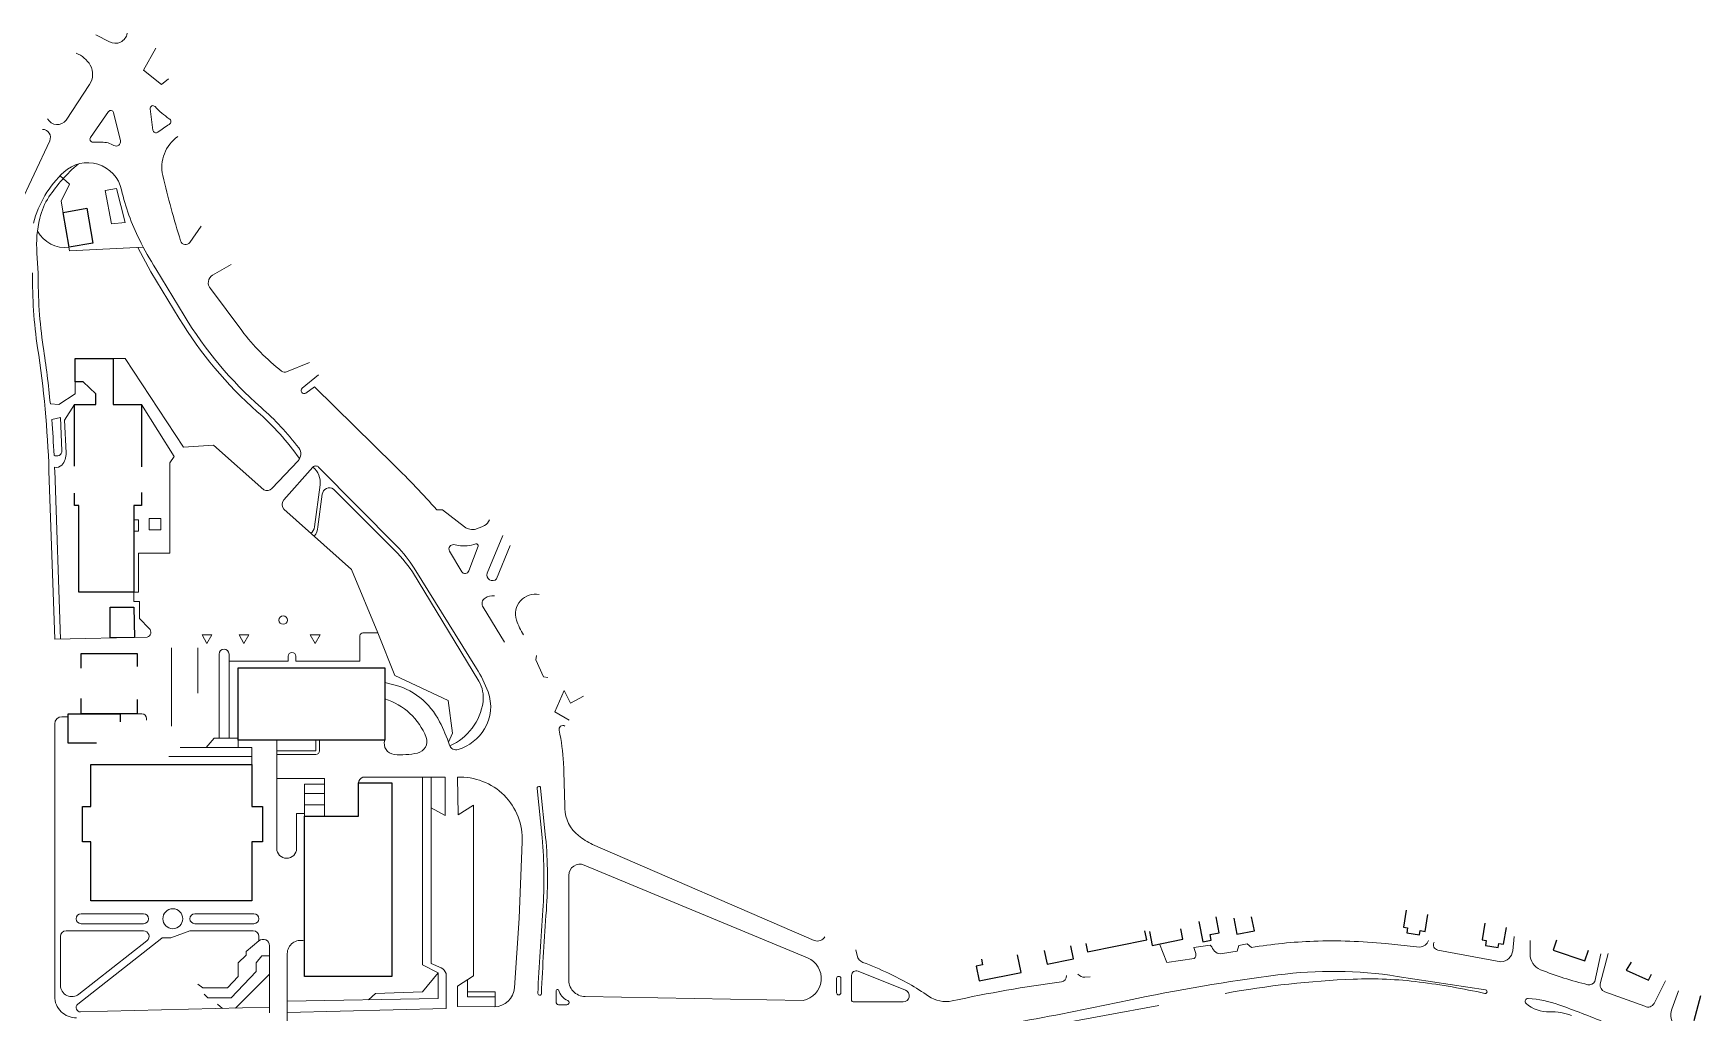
# Model space of a CAD drawing. Header units: feet. Extents: x 2817291 to 2825191, y 230718 to 237492.
# Drawn here: x 2819570 to 2821925, y 236108 to 237492 of the extents above; entities that cross this region are included whole.
import ezdxf

# ---------------------------------------------------------------- set-up
doc = ezdxf.new("R2010")
doc.units = ezdxf.units.FT
doc.layers.add('63', color=7, linetype='Continuous', lineweight=13)

msp = doc.modelspace()

# ---------------------------------------------------------------- linework, layer by layer
at = {"layer": '63'}
for p, q in [((2819658.091, 237489.85), (2819677.186, 237479.8)), ((2819742.512, 237470.755), (2819725.427, 237439.599)), ((2819725.427, 237439.599), (2819750.552, 237419.499)), ((2819615.88, 237369.248), (2819649.046, 237419.499)), ((2819750.552, 237419.499), (2819760.602, 237427.539)), ((2819675.825, 237381.238), (2819650.365, 237344.575)), ((2819692.535, 237339.978), (2819682.851, 237379.926)), ((2819734.472, 237385.328), (2819738.492, 237355.178)), ((2819548.544, 237245.631), (2819592.765, 237340.102)), ((2819653.755, 237338.092), (2819666.131, 237338.092)), ((2819620.905, 237278.796), (2819607.36, 237290.495)), ((2819608.845, 237254.676), (2819620.905, 237278.796)), ((2819671.156, 237269.751), (2819687.236, 237272.766)), ((2819687.236, 237272.766), (2819699.296, 237224.526)), ((2819620.905, 237184.325), (2819608.845, 237254.676)), ((2819680.201, 237222.516), (2819671.156, 237269.751)), ((2819699.296, 237224.526), (2819680.201, 237222.516)), ((2819806.833, 237219.5), (2819790.753, 237196.385)), ((2819576.683, 237153.028), (2819574.674, 237181.31)), ((2819724.919, 237189.674), (2819620.905, 237184.325)), ((2819717.338, 237189.285), (2819735.636, 237155.032)), ((2819735.636, 237155.032), (2819775.837, 237088.701)), ((2819742.512, 237159.199), (2819782.713, 237092.868)), ((2819849.044, 237165.23), (2819822.913, 237150.154)), ((2819819.898, 237131.059), (2819864.119, 237071.763)), ((2819699.296, 237032.567), (2819682.211, 237032.567)), ((2819781.708, 236906.94), (2819699.296, 237032.567)), ((2819927.435, 237013.472), (2819959.596, 237026.537)), ((2819628.945, 236982.317), (2819628.945, 236999.402)), ((2819972.661, 237009.452), (2819949.546, 236990.357)), ((2819954.571, 236983.321), (2819966.631, 236992.367)), ((2819966.631, 236992.367), (2820079.193, 236881.815)), ((2819593.657, 236968.138), (2819605.83, 236967.241)), ((2819605.83, 236967.241), (2819628.945, 236982.317)), ((2819627.94, 236967.241), (2819613.87, 236945.131)), ((2819722.412, 236967.241), (2819768.643, 236893.875)), ((2819595.632, 236946.041), (2819607.84, 236949.151)), ((2819607.84, 236949.151), (2819609.85, 236901.915)), ((2819613.87, 236945.131), (2819615.88, 236898.9)), ((2819823.918, 236909.955), (2819781.708, 236906.94)), ((2819895.275, 236846.639), (2819823.918, 236909.955)), ((2819599.8, 236635.586), (2819591.76, 236873.775)), ((2819607.838, 236635.771), (2819599.795, 236874.046)), ((2819768.643, 236893.875), (2819762.612, 236884.83)), ((2819762.612, 236884.83), (2819762.612, 236757.193)), ((2819943.515, 236887.845), (2819906.33, 236848.649)), ((2819964.621, 236878.8), (2819923.415, 236832.569)), ((2820083.213, 236767.243), (2819972.661, 236878.8)), ((2819966.631, 236794.378), (2819974.671, 236853.674)), ((2819971.656, 236794.378), (2819977.686, 236840.609)), ((2819993.766, 236847.644), (2820076.178, 236765.233)), ((2819718.392, 236804.429), (2819711.357, 236804.429)), ((2819718.392, 236788.348), (2819718.392, 236804.429)), ((2819733.467, 236806.439), (2819733.467, 236790.358)), ((2819749.547, 236806.439), (2819733.467, 236806.439)), ((2819749.547, 236790.358), (2819749.547, 236806.439)), ((2819923.415, 236819.504), (2820018.892, 236734.077)), ((2820139.494, 236818.499), (2820147.534, 236818.499)), ((2820147.534, 236818.499), (2820178.689, 236794.378)), ((2819711.357, 236788.348), (2819718.392, 236788.348)), ((2819733.467, 236790.358), (2819749.547, 236790.358)), ((2820232.96, 236782.318), (2820210.85, 236729.052)), ((2819718.392, 236757.193), (2819718.392, 236701.917)), ((2819762.612, 236757.193), (2819718.392, 236757.193)), ((2820174.669, 236731.062), (2820157.584, 236760.208)), ((2820163.614, 236769.253), (2820169.644, 236768.248)), ((2820197.785, 236767.243), (2820184.719, 236732.067)), ((2820223.915, 236721.012), (2820243.01, 236768.248)), ((2820018.892, 236734.077), (2820056.077, 236644.631)), ((2820105.323, 236731.062), (2820198.79, 236576.29)), ((2820195.775, 236594.38), (2820107.333, 236736.087)), ((2819711.357, 236701.917), (2819711.357, 236688.852)), ((2819718.392, 236701.917), (2819711.357, 236701.917)), ((2819711.357, 236688.852), (2819719.397, 236688.852)), ((2819719.397, 236688.852), (2819719.397, 236664.731)), ((2819719.397, 236664.731), (2819733.467, 236650.661)), ((2820234.97, 236631.566), (2820204.82, 236680.812)), ((2819730.452, 236638.601), (2819599.8, 236635.586)), ((2819821.836, 236641.616), (2819807.91, 236641.616)), ((2819807.91, 236641.616), (2819814.873, 236629.556)), ((2819814.873, 236629.556), (2819821.836, 236641.616)), ((2819874.097, 236641.616), (2819860.171, 236641.616)), ((2819860.171, 236641.616), (2819867.134, 236629.556)), ((2819867.134, 236629.556), (2819874.097, 236641.616)), ((2819974.599, 236641.616), (2819960.673, 236641.616)), ((2819960.673, 236641.616), (2819967.636, 236629.556)), ((2819967.636, 236629.556), (2819974.599, 236641.616)), ((2820030.952, 236640.611), (2820030.952, 236604.43)), ((2820056.077, 236644.631), (2820034.972, 236644.631)), ((2820056.077, 236644.631), (2820080.198, 236584.33)), ((2819764.622, 236512.974), (2819764.622, 236623.526)), ((2819801.808, 236559.204), (2819801.808, 236623.526)), ((2819831.959, 236614.48), (2819831.959, 236495.888)), ((2819846.029, 236604.43), (2819846.029, 236614.48)), ((2819846.029, 236604.43), (2819846.029, 236495.888)), ((2819929.445, 236604.43), (2819846.029, 236604.43)), ((2819929.445, 236611.465), (2819929.445, 236604.43)), ((2819940.5, 236604.43), (2819940.5, 236611.465)), ((2820030.952, 236604.43), (2819940.5, 236604.43)), ((2820280.196, 236612.47), (2820279.191, 236606.44)), ((2820279.191, 236606.44), (2820290.246, 236582.32)), ((2820066.127, 236574.28), (2820075.173, 236572.27)), ((2820080.198, 236584.33), (2820155.574, 236549.154)), ((2820290.246, 236582.32), (2820296.276, 236581.315)), ((2820155.574, 236549.154), (2820161.604, 236502.924)), ((2820319.392, 236563.225), (2820306.326, 236533.074)), ((2820328.437, 236545.134), (2820319.392, 236563.225)), ((2820346.527, 236555.184), (2820328.437, 236545.134)), ((2819618.895, 236526.039), (2819609.85, 236526.039)), ((2819722.965, 236530.059), (2819716.382, 236530.059)), ((2819729.447, 236521.116), (2819729.447, 236523.577)), ((2820306.326, 236533.074), (2820326.427, 236521.014)), ((2819599.8, 236515.989), (2819599.8, 236130.875)), ((2819824.923, 236495.888), (2819813.868, 236482.823)), ((2819831.959, 236495.888), (2819824.923, 236495.888)), ((2819831.959, 236495.888), (2819859.094, 236495.888)), ((2820161.604, 236502.924), (2820156.073, 236490.042)), ((2819813.868, 236482.823), (2819776.865, 236482.823)), ((2819859.094, 236482.823), (2819813.868, 236482.823)), ((2819859.094, 236482.823), (2819859.094, 236492.873)), ((2819878.189, 236482.823), (2819859.094, 236482.823)), ((2819878.189, 236458.703), (2819878.189, 236482.823)), ((2819913.365, 236492.873), (2819913.365, 236340.111)), ((2819913.365, 236477.798), (2819968.641, 236477.798)), ((2819913.365, 236472.773), (2819968.641, 236472.773)), ((2819968.641, 236477.798), (2819968.641, 236492.873)), ((2819973.666, 236477.798), (2819973.666, 236492.873)), ((2819760.905, 236469.758), (2819878.189, 236469.758)), ((2819913.365, 236438.602), (2819980.701, 236438.602)), ((2819952.561, 236430.562), (2819980.701, 236430.562)), ((2819952.561, 236389.357), (2819952.561, 236430.562)), ((2819980.701, 236438.602), (2819980.701, 236385.337)), ((2820034.972, 236440.613), (2820151.554, 236440.613)), ((2820119.393, 236440.613), (2820119.393, 236175.288)), ((2820131.454, 236397.397), (2820131.454, 236440.613)), ((2820151.554, 236440.613), (2820151.554, 236386.342)), ((2820169.644, 236387.347), (2820168.639, 236440.613)), ((2820288.236, 236355.186), (2820281.201, 236424.532)), ((2820286.205, 236424.994), (2820293.24, 236355.648)), ((2819952.561, 236417.497), (2819980.701, 236417.497)), ((2819952.561, 236401.417), (2819980.701, 236401.417)), ((2820191.306, 236401.154), (2820169.644, 236387.347)), ((2820191.306, 236160.061), (2820191.306, 236401.154)), ((2819941.505, 236389.357), (2819952.561, 236389.357)), ((2819941.505, 236340.111), (2819941.505, 236389.357)), ((2819952.561, 236389.357), (2819952.561, 236385.337)), ((2820131.454, 236397.397), (2820131.454, 236177.298)), ((2820151.554, 236386.342), (2820131.454, 236397.397)), ((2820260.096, 236349.156), (2820256.076, 236241.619)), ((2820359.522, 236345.533), (2820672.776, 236210.038)), ((2820663.051, 236185.323), (2820347.843, 236316.491)), ((2820325.887, 236301.846), (2820325.887, 236155.956)), ((2819636.985, 236247.649), (2819725.427, 236247.649)), ((2819797.788, 236247.649), (2819881.204, 236247.649)), ((2820256.076, 236241.619), (2820249.041, 236143.128)), ((2819607.84, 236215.489), (2819607.84, 236146.765)), ((2819725.25, 236223.529), (2819615.88, 236223.529)), ((2819751.251, 236213.238), (2819632.469, 236119.91)), ((2819725.427, 236233.579), (2819636.985, 236233.579)), ((2819763.952, 236213.479), (2819751.946, 236213.479)), ((2819790.61, 236223.475), (2819763.952, 236213.479)), ((2819880.372, 236223.529), (2819790.905, 236223.529)), ((2819881.204, 236233.579), (2819797.788, 236233.579)), ((2819888.24, 236209.459), (2819888.24, 236215.661)), ((2821661.45, 236215.37), (2821659.189, 236195.372)), ((2819634.123, 236133.99), (2819730.129, 236209.423)), ((2819859.094, 236178.303), (2819870.149, 236189.358)), ((2819870.149, 236194.383), (2819888.24, 236209.459)), ((2819870.149, 236189.358), (2819870.149, 236194.383)), ((2819903.249, 236107.558), (2819903.249, 236202.424)), ((2819928.359, 236108.187), (2819928.359, 236191.368)), ((2820731.537, 236196.663), (2820733.158, 236188.522)), ((2821170.664, 236178.729), (2821160.437, 236205.005)), ((2821231.733, 236203.342), (2821208.776, 236199.977)), ((2821208.776, 236199.977), (2821211.442, 236191.392)), ((2821234.383, 236200.87), (2821231.733, 236203.342)), ((2821270.087, 236195.015), (2821249.113, 236191.326)), ((2821272.38, 236202.787), (2821270.087, 236195.015)), ((2821283.94, 236204.965), (2821272.38, 236202.787)), ((2821290.232, 236199.86), (2821283.94, 236204.965)), ((2821527.657, 236200.646), (2821479.564, 236205.476)), ((2821642.377, 236179.797), (2821553.443, 236196.417)), ((2821683.936, 236209.646), (2821683.821, 236190.314)), ((2821775.29, 236151.891), (2821783.779, 236191.236)), ((2821782.899, 236148.606), (2821794.022, 236191.594)), ((2819849.044, 236129.057), (2819884.219, 236166.243)), ((2819859.094, 236159.208), (2819859.094, 236178.303)), ((2819884.219, 236178.303), (2819892.26, 236188.353)), ((2819884.219, 236166.243), (2819884.219, 236178.303)), ((2819892.26, 236188.353), (2819903.249, 236188.353)), ((2820119.393, 236175.288), (2820141.504, 236164.233)), ((2820131.454, 236177.298), (2820145.524, 236171.268)), ((2820801.46, 236139.612), (2820734.545, 236166.635)), ((2821209.312, 236184.613), (2821170.664, 236178.729)), ((2819801.808, 236148.153), (2819808.843, 236143.128)), ((2819808.843, 236143.128), (2819844.019, 236143.128)), ((2819844.019, 236143.128), (2819859.094, 236159.208)), ((2819855.064, 236114.394), (2819903.249, 236162.223)), ((2820119.393, 236137.097), (2820141.504, 236164.233)), ((2820141.504, 236164.233), (2820141.504, 236128.052)), ((2820152.559, 236163.228), (2820152.559, 236113.8)), ((2820168.961, 236145.231), (2820191.306, 236160.061)), ((2820168.961, 236116.371), (2820168.961, 236145.231)), ((2820183.093, 236154.61), (2820183.093, 236137.097)), ((2820704.313, 236136.092), (2820704.313, 236156.193)), ((2820710.343, 236156.193), (2820710.343, 236136.092)), ((2820725.418, 236160.478), (2820725.418, 236125.037)), ((2821062.217, 236158.282), (2821054.922, 236157.992)), ((2821620.888, 236140.113), (2821496.266, 236159.208)), ((2821875.249, 236152.813), (2821858.81, 236120.882)), ((2819810.853, 236134.082), (2819815.878, 236129.057)), ((2819815.878, 236129.057), (2819849.044, 236129.057)), ((2819829.948, 236120.012), (2819836.985, 236113.942)), ((2820141.504, 236128.052), (2819928.359, 236124.032)), ((2820043.009, 236126.195), (2820053.062, 236135.087)), ((2820053.062, 236135.087), (2820119.393, 236137.097)), ((2820183.093, 236137.097), (2820183.093, 236130.062)), ((2820183.093, 236137.097), (2820221.905, 236137.097)), ((2820183.093, 236130.062), (2820221.905, 236130.062)), ((2820221.905, 236137.097), (2820221.905, 236116.045)), ((2820308.336, 236123.027), (2820308.336, 236139.107)), ((2820323.412, 236119.007), (2820311.352, 236119.007)), ((2820348.986, 236130.66), (2820656.972, 236125.135)), ((2820727.428, 236123.027), (2820798.238, 236123.027)), ((2821845.933, 236116.883), (2821789.207, 236137.387)), ((2821893.295, 236138.651), (2821883.945, 236112.686)), ((2819636.425, 236108.92), (2819903.048, 236115.596)), ((2820152.559, 236113.8), (2819928.359, 236108.187)), ((2819928.44, 235998.405), (2819928.359, 236108.187)), ((2820220.9, 236115.992), (2820168.961, 236116.371)), ((2821005.818, 236089.862), (2821159.586, 236118.002))]:
    msp.add_line(p, q, dxfattribs=at)
at = {"layer": '63', "lineweight": 25}
for p, q in [((2819611.551, 237238.887), (2819645.231, 237244.661)), ((2819620.011, 237189.541), (2819611.551, 237238.887)), ((2819645.231, 237244.661), (2819653.69, 237195.315)), ((2819653.69, 237195.315), (2819620.011, 237189.541)), ((2819628.945, 237032.567), (2819682.211, 237032.567)), ((2819628.945, 236999.402), (2819628.945, 237032.567)), ((2819682.211, 237032.567), (2819682.211, 236967.241)), ((2819640, 236999.402), (2819628.945, 236999.402)), ((2819658.091, 236982.317), (2819640, 236999.402)), ((2819627.94, 236967.241), (2819658.091, 236967.241)), ((2819627.94, 236880.1), (2819627.94, 236967.241)), ((2819658.091, 236967.241), (2819658.091, 236982.317)), ((2819682.211, 236967.241), (2819722.412, 236967.241)), ((2819722.412, 236967.241), (2819722.412, 236879.28)), ((2819627.94, 236824.529), (2819627.94, 236841.981)), ((2819722.412, 236842.801), (2819722.412, 236824.529)), ((2819633.97, 236824.529), (2819627.94, 236824.529)), ((2819633.97, 236701.917), (2819633.97, 236824.529)), ((2819711.357, 236824.529), (2819711.357, 236701.917)), ((2819722.412, 236824.529), (2819711.357, 236824.529)), ((2819711.357, 236701.917), (2819633.97, 236701.917)), ((2819678.242, 236680.812), (2819711.357, 236680.812)), ((2819678.242, 236637.396), (2819678.242, 236680.812)), ((2819711.357, 236680.812), (2819712.34, 236638.183)), ((2819712.34, 236638.183), (2819678.242, 236637.396)), ((2819636.985, 236615.485), (2819716.382, 236615.485)), ((2819636.985, 236594.924), (2819636.985, 236615.485)), ((2819716.382, 236615.485), (2819716.382, 236597.054)), ((2819859.094, 236595.385), (2820066.127, 236595.385)), ((2819859.094, 236492.873), (2819859.094, 236595.385)), ((2820066.127, 236595.385), (2820066.127, 236492.873)), ((2819636.985, 236530.059), (2819636.985, 236551.679)), ((2819716.382, 236550.212), (2819716.382, 236530.059)), ((2819618.895, 236530.059), (2819692.261, 236530.059)), ((2819618.895, 236488.853), (2819618.895, 236530.059)), ((2819716.382, 236530.059), (2819636.985, 236530.059)), ((2819692.261, 236530.059), (2819692.261, 236518.921)), ((2819658.878, 236488.853), (2819618.895, 236488.853)), ((2820066.127, 236492.873), (2819859.094, 236492.873)), ((2819651.056, 236458.703), (2819878.189, 236458.703)), ((2819651.056, 236399.407), (2819651.056, 236458.703)), ((2819878.189, 236458.703), (2819878.189, 236399.407)), ((2820028.942, 236432.572), (2820076.178, 236432.572)), ((2820028.942, 236385.337), (2820028.942, 236432.572)), ((2820076.178, 236432.572), (2820076.178, 236159.208)), ((2819638.995, 236399.407), (2819651.056, 236399.407)), ((2819638.995, 236349.156), (2819638.995, 236399.407)), ((2819878.189, 236399.407), (2819893.265, 236399.407)), ((2819893.265, 236399.407), (2819893.265, 236349.156)), ((2819952.561, 236159.208), (2819952.561, 236385.337)), ((2819952.561, 236385.337), (2820028.942, 236385.337)), ((2819651.056, 236349.156), (2819638.995, 236349.156)), ((2819651.056, 236265.74), (2819651.056, 236349.156)), ((2819878.189, 236349.156), (2819878.189, 236265.74)), ((2819893.265, 236349.156), (2819878.189, 236349.156)), ((2819878.189, 236265.74), (2819651.056, 236265.74)), ((2821215.912, 236236.625), (2821221.64, 236208.048)), ((2821244.695, 236220.87), (2821240.152, 236243.534)), ((2821265.185, 236241.377), (2821269.728, 236218.712)), ((2821294.363, 236223.65), (2821290.413, 236243.359)), ((2821508.685, 236252.642), (2821504.782, 236228.839)), ((2821535.365, 236222.806), (2821539.268, 236246.608)), ((2821142.208, 236210.576), (2821139.64, 236223.387)), ((2821146.262, 236222.449), (2821150.171, 236202.948)), ((2821193.256, 236211.584), (2821190.293, 236226.365)), ((2821231.885, 236218.302), (2821244.695, 236220.87)), ((2821233.465, 236210.418), (2821231.885, 236218.302)), ((2821269.728, 236218.712), (2821294.363, 236223.65)), ((2821504.782, 236228.839), (2821510.733, 236227.863)), ((2821510.733, 236227.863), (2821509.595, 236220.921)), ((2821509.595, 236220.921), (2821527.446, 236217.994)), ((2821527.446, 236217.994), (2821528.422, 236223.944)), ((2821528.422, 236223.944), (2821535.365, 236222.806)), ((2821619.764, 236234.427), (2821615.861, 236210.624)), ((2821646.443, 236204.591), (2821650.346, 236228.394)), ((2820964.837, 236164.773), (2820959.899, 236189.409)), ((2820997.542, 236195.929), (2821001.493, 236176.221)), ((2821038.939, 236183.727), (2821035.186, 236202.45)), ((2821056.077, 236205.612), (2821058.447, 236193.787)), ((2821058.447, 236193.787), (2821142.208, 236210.576)), ((2821150.171, 236202.948), (2821193.256, 236211.584)), ((2821221.64, 236208.048), (2821233.465, 236210.418)), ((2821615.861, 236210.624), (2821621.811, 236209.649)), ((2821621.811, 236209.649), (2821620.673, 236202.706)), ((2821620.673, 236202.706), (2821638.525, 236199.779)), ((2821638.525, 236199.779), (2821639.501, 236205.729)), ((2821639.501, 236205.729), (2821646.443, 236204.591)), ((2821721.169, 236210.468), (2821716.355, 236196.182)), ((2821716.355, 236196.182), (2821761.117, 236181.096)), ((2821761.117, 236181.096), (2821766.252, 236196.334)), ((2820910.433, 236175.394), (2820901.564, 236173.616)), ((2820901.564, 236173.616), (2820905.712, 236152.922)), ((2820908.853, 236183.277), (2820910.433, 236175.394)), ((2821001.493, 236176.221), (2821038.939, 236183.727)), ((2821826.604, 236179.122), (2821819.694, 236168.034)), ((2821819.694, 236168.034), (2821850.958, 236153.741)), ((2820076.178, 236159.208), (2819952.561, 236159.208)), ((2820905.712, 236152.922), (2820964.837, 236164.773)), ((2821850.958, 236153.741), (2821855.397, 236162.179)), ((2821924.707, 236131.463), (2821914.885, 236096.41))]:
    msp.add_line(p, q, dxfattribs=at)
at = {"layer": '63'}
for centre, radius in [((2819922.41, 236662.721), 6.03), ((2819766.632, 236240.614), 14.07)]:
    msp.add_circle(centre, radius, dxfattribs=at)
for centre, radius, start, end in [((2819685.27, 237495.16), 17.358, 242.24146, 349.04056), ((2819617.095, 237428.229), 37.747, 29.18262, 70.08831), ((2819627.236, 237433.893), 26.131, 326.57519, 29.18262), ((2819603.413, 237378.036), 15.253, 206.38544, 324.81715), ((2819679.043, 237379.003), 3.918, 13.62699, 145.22217), ((2819738.511, 237385.619), 4.05, 42.2798, 184.11739), ((2819817.733, 237457.654), 103.026, 222.2798, 236.99113), ((2819758.996, 237367.238), 4.794, 303.00887, 56.99113), ((2819582.536, 237344.89), 11.294, 334.91641, 89.09436), ((2819653.755, 237342.22), 4.128, 145.22217, 270), ((2819742.908, 237355.766), 4.455, 187.59464, 306.00818), ((2819964.706, 237050.579), 372.817, 123.00887, 126.00818), ((2819804.136, 237302.832), 52.945, 125.13182, 193.07266), ((2819666.131, 237303.922), 34.171, 59.368, 90), ((2819686.635, 237338.548), 6.071, 239.368, 13.62699), ((2819715.455, 237185.527), 150.674, 132.91181, 165.39502), ((2819776.257, 237138.771), 221.15, 130.4083, 146.53911), ((2819646.334, 237259.88), 49.156, 12.78335, 132.91181), ((2821008.276, 237582.439), 1289.122, 193.07266, 197.33217), ((2819670.443, 237208.704), 94.315, 146.53911, 166.6035), ((2819998.77, 237339.844), 312.238, 192.78335, 206.5243), ((2819737.041, 237192.842), 162.776, 166.6035, 184.06278), ((2819614.301, 237233.179), 44.01, 208.03713, 277.45497), ((2820157.233, 237418.934), 489.342, 206.5243, 212.05842), ((2819784.712, 237200.587), 7.359, 197.33217, 325.17551), ((2820197.803, 237142.115), 629.256, 178.99345, 188.6347), ((2820197.803, 237142.115), 621.216, 178.99345, 188.6347), ((2819829.125, 237139.388), 12.43, 119.98164, 222.07311), ((2820259.72, 237381.964), 565.815, 211.21841, 228.65437), ((2820259.72, 237381.964), 557.775, 211.21841, 228.65437), ((2820101.936, 237249.118), 296.668, 216.71421, 232.27174), ((2818098.875, 236823.382), 1493.735, 1.9333, 8.6347), ((2818098.875, 236823.382), 1501.775, 5.53133, 8.6347), ((2819924.802, 237020.167), 7.194, 232.27174, 291.46806), ((2819952.305, 236987.016), 4.333, 129.55967, 301.51569), ((2818098.875, 236823.382), 1501.775, 2.76371, 4.68493), ((2819632.781, 236669.48), 383.23, 35.27264, 48.65436), ((2819632.781, 236669.48), 391.27, 37.18051, 48.65436), ((2819602.832, 236901.616), 7.024, 235.99539, 2.43665), ((2819591.646, 236897.846), 24.257, 318.63038, 2.48955), ((2819933.375, 236897.481), 13.989, 316.45984, 37.18051), ((2819602.289, 236888.473), 10.075, 254.68682, 318.63038), ((2818098.875, 236823.382), 1501.775, 1.9333, 2.11313), ((2819947.462, 236857.364), 27.458, 352.27818, 51.32465), ((2819968.641, 236874.816), 5.66, 44.74074, 135.25926), ((2819161.685, 235947.625), 1309.401, 41.68948, 45.51616), ((2819899.429, 236855.196), 9.512, 244.10226, 316.50744), ((2819987.845, 236839.284), 10.245, 54.69016, 172.56859), ((2819930.744, 236826.036), 9.818, 138.28924, 221.71076), ((2820199.351, 236810.03), 15.557, 298.73224, 338.89592), ((2819953.529, 236795.626), 13.161, 308.18122, 354.55967), ((2819948.175, 236795.944), 23.533, 320.73243, 356.18593), ((2820189.672, 236808.564), 17.94, 232.2532, 286.5075), ((2820177.337, 236850.186), 61.351, 286.5075, 298.73224), ((2819875.476, 236564.531), 283.835, 35.92446, 45), ((2819941.324, 236632.479), 195.688, 31.96884, 43.52477), ((2820162.798, 236763.264), 6.044, 82.24074, 210.37913), ((2820178.187, 236819.504), 51.963, 260.53768, 288.61017), ((2820195.529, 236768.002), 2.38, 341.38984, 108.61017), ((2820179.448, 236734.025), 5.623, 211.79762, 339.62357), ((2820218.024, 236726.074), 7.768, 157.45694, 319.32806), ((2820212.982, 236685.808), 9.57, 122.53393, 211.47684), ((2820218.615, 236676.977), 20.046, 83.45531, 122.53393), ((2820278.798, 236671.333), 28.096, 78.88224, 197.85068), ((2820336.036, 236689.766), 88.228, 197.85068, 213.07601), ((2819728.341, 236645.535), 7.249, 286.92752, 45), ((2820034.972, 236640.611), 4.02, 90, 180), ((2819838.994, 236614.48), 7.035, 0, 180), ((2819934.973, 236611.465), 5.528, 0, 180), ((2820030.767, 236493.895), 193.196, 20.39254, 31.34018), ((2820053.266, 236473.688), 100.986, 26.66227, 77.47119), ((2820160.511, 236553.173), 44.717, 352.25113, 31.12761), ((2820040.521, 236465.222), 89.676, 20.68188, 73.40893), ((2820125.637, 236557.919), 79.912, 293.88414, 352.25113), ((2820155.493, 236540.262), 60.131, 328.62282, 20.39254), ((2819609.85, 236515.989), 10.05, 90, 180), ((2819722.965, 236523.577), 6.482, 0, 90), ((2819892.264, 236392.846), 281.144, 19.31517, 26.66227), ((2820108.877, 236491.026), 16.612, 282.0972, 20.68189), ((2820149.331, 236544.02), 67.348, 287.55473, 328.62282), ((2820317.757, 236508.118), 5.527, 61.47612, 192.26368), ((2820041.945, 236448.164), 276.726, 2.59914, 12.26368), ((2819968.641, 236477.798), 5.025, 270, 0), ((2820080.564, 236487.961), 15.25, 161.20847, 264.83926), ((2820089.153, 236583.053), 110.729, 264.83926, 282.0972), ((2820166.723, 236489.041), 9.684, 199.31517, 287.55473), ((2818042.473, 236357.399), 2278.257, 0.98069, 2.59914), ((2820037.317, 236432.572), 8.375, 106.26021, 180), ((2820172.659, 236353.176), 87.529, 357.36757, 92.63243), ((2820283.671, 236425.113), 2.537, 357.30275, 193.24505), ((2820369.827, 236397.238), 49.438, 180.98069, 232.14942), ((2819666.922, 236297.834), 623.956, 355.84952, 5.27389), ((2819666.922, 236297.834), 628.981, 355.84952, 5.27389), ((2820414.817, 236455.133), 122.758, 232.14942, 243.22833), ((2819927.435, 236340.111), 14.07, 180, 0), ((2820341.749, 236301.846), 15.862, 67.40634, 180), ((2819636.985, 236240.614), 7.035, 90, 270), ((2819725.427, 236240.614), 7.035, 270, 90), ((2819797.788, 236240.614), 7.035, 90, 270), ((2819881.204, 236240.614), 7.035, 270, 90), ((2824921.524, 235916.525), 4644.463, 175.84952, 177.30274), ((2824921.524, 235916.525), 4639.438, 175.84952, 177.30274), ((2819615.88, 236215.489), 8.04, 90, 180), ((2819725.25, 236215.632), 7.896, 308.15723, 90), ((2819751.946, 236212.353), 1.125, 90, 128.15723), ((2819790.905, 236222.69), 0.839, 90, 110.55604), ((2819790.905, 236222.69), 0.839, 90, 110.55604), ((2819880.372, 236215.661), 7.868, 0, 90), ((2820677.431, 236220.799), 11.724, 246.60956, 331.87382), ((2819894.096, 236202.423), 9.153, 0, 129.77437), ((2819946.991, 236191.368), 18.632, 72.60785, 180), ((2821205.48, 236189.541), 6.242, 307.86221, 17.25251), ((2821246.88, 236204.018), 12.887, 194.13866, 279.97751), ((2821400.106, 235559.216), 649.997, 91.92495, 99.73194), ((2821403.752, 235450.759), 758.515, 84.26379, 91.92495), ((2821527.622, 236214.095), 13.449, 270.14978, 341.22514), ((2821554.841, 236203.895), 7.608, 151.94453, 259.41443), ((2821641.741, 236197.344), 17.559, 272.07509, 353.54987), ((2821707.053, 236190.176), 23.232, 179.66009, 248.61852), ((2820140.657, 236159.911), 12.356, 15.57044, 66.80141), ((2820650.91, 236156.148), 31.6, 281.05958, 67.40634), ((2820732.058, 236160.478), 6.64, 68.00887, 180), ((2820745.892, 236191.057), 12.984, 191.2606, 249.11407), ((2820540.973, 235654.032), 561.809, 65.07526, 69.11407), ((2821404.72, 235561.75), 604.431, 81.28856, 97.34732), ((2821890.175, 236657.894), 525.521, 248.61852, 256.26376), ((2819624.086, 236146.765), 16.246, 180, 308.15723), ((2820219.878, 236145.211), 29.236, 272.00237, 355.91439), ((2820349.409, 236154.24), 23.584, 175.82825, 268.97237), ((2820707.328, 236156.193), 3.015, 0, 180), ((2820617.143, 235817.941), 381.067, 55.30229, 65.07526), ((2821270.214, 234264.011), 1903.586, 97.50164, 102.20739), ((2821020.593, 236159.652), 8.42, 277.50164, 4.53434), ((2821054.425, 236170.458), 12.477, 222.2948, 272.28266), ((2821665.038, 233542.881), 2640.014, 97.34732, 102.01738), ((2821486.97, 234853.943), 1302.324, 92.33302, 100.34736), ((2821456.731, 235596.161), 559.491, 82.74135, 92.33302), ((2821397.081, 235127.844), 1031.591, 77.52704, 82.74135), ((2821767.48, 236155.958), 8.806, 256.26376, 332.49129), ((2821792.557, 236146.653), 9.853, 168.56809, 250.12645), ((2819629.95, 236130.875), 30.151, 180, 271.43421), ((2819636.271, 236115.071), 6.153, 128.15723, 271.43421), ((2820284.716, 236134.969), 2.513, 177.30274, 357.30275), ((2820311.351, 236122.148), 3.141, 163.7398, 270), ((2820310.011, 236139.107), 1.675, 36.8699, 180), ((2820333.645, 236146.234), 23.118, 195.35442, 246.47435), ((2820323.159, 236122.148), 3.151, 274.60101, 66.47435), ((2820707.328, 236136.092), 3.015, 180, 0), ((2820727.428, 236125.037), 2.01, 180, 270), ((2820798.238, 236131.632), 8.605, 270, 68.00887), ((2820858.589, 236166.663), 43.084, 235.30229, 282.20739), ((2820067.792, 241046.138), 5031.366, 280.30251, 282.01739), ((2821620.437, 236137.59), 2.563, 257.52704, 79.8531), ((2821680.91, 236124.008), 4.054, 86.05191, 227.55091), ((2821709.339, 236155.089), 46.175, 227.55091, 272.48288), ((2821670.093, 235967.277), 161.157, 70.30511, 86.05191), ((2821221.059, 234712.821), 1493.558, 67.61987, 70.30511), ((2821850.407, 236125.208), 9.451, 241.74548, 332.75954), ((2821714.726, 236030.858), 78.172, 69.19243, 92.48288), ((2821906.066, 236104.721), 23.511, 160.19598, 223.92018)]:
    msp.add_arc(centre, radius, start, end, dxfattribs=at)

doc.saveas('drawing.dxf')
